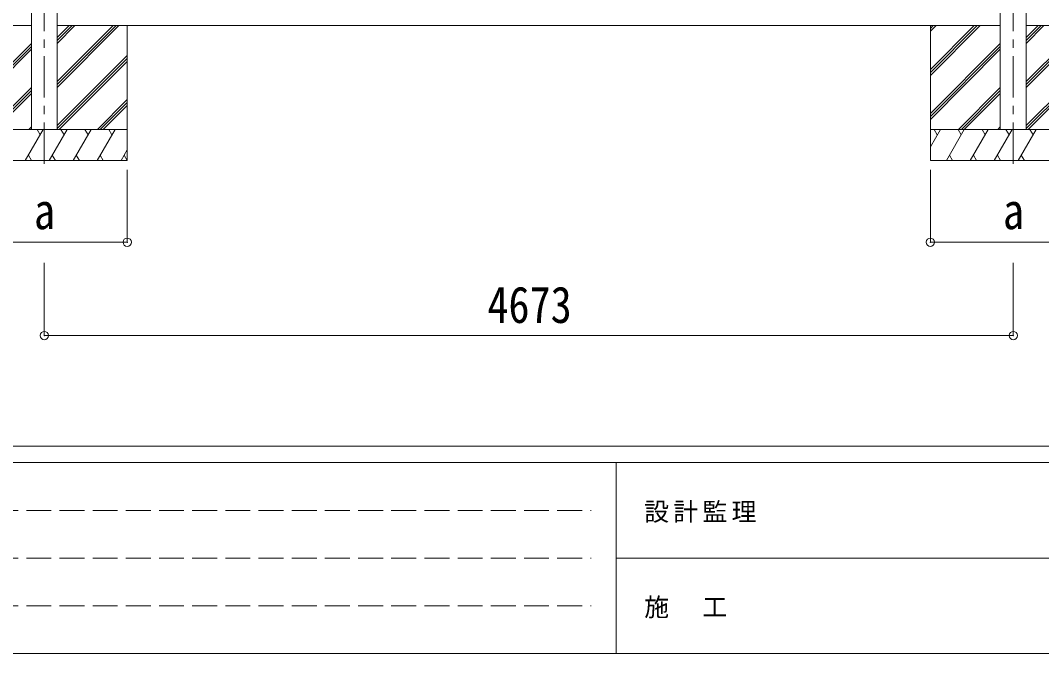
# Model space of a CAD drawing. Units: millimetres at full size, sheet at 1:40; details may follow other scales. Extents: x -11243 to 11243, y -7760 to 7760.
# Drawn here: x -7471 to -2547, y -7760 to -4709 of the extents above; entities that cross this region are included whole.
import ezdxf
from ezdxf.enums import TextEntityAlignment as Align

# ---------------------------------------------------------------- set-up
doc = ezdxf.new("R2010")
doc.units = ezdxf.units.MM
doc.header["$LTSCALE"] = 40
doc.header["$PDMODE"] = 32
doc.header["$PDSIZE"] = 40
doc.linetypes.add('CHAIN1', pattern=[8, 5, -1, 1, -1])
doc.linetypes.add('DASHED3', pattern=[4, 3, -1])
for name, color, linetype, lineweight in [('0-3_ELV2', 7, 'Continuous', 9), ('0-6_OTH_LINE', 6, 'Continuous', 9), ('F-0_240', 7, 'Continuous', 9)]:
    doc.layers.add(name, color=color, linetype=linetype, lineweight=lineweight)
doc.styles.add('ＭＳ ゴシック', font='')
doc.styles.get('ＭＳ ゴシック').set_extended_font_data('MS Gothic')

msp = doc.modelspace()

# ---------------------------------------------------------------- linework, layer by layer
at = {"layer": '0-3_ELV2', "color": 4}
for p, q in [((-7418.77, -1934.25), (-7418.77, -5234.25)), ((-7293.77, -5234.25), (-7293.77, -1934.25)), ((-2745.77, -5234.25), (-2745.77, -1934.25)), ((-2620.77, -1934.25), (-2620.77, -5234.25))]:
    msp.add_line(p, q, dxfattribs=at)
at = {"layer": '0-3_ELV2', "color": 5, "linetype": 'CHAIN1'}
for p, q in [((-2683.27, -5400.78), (-2683.27, -1965.22)), ((-7356.27, -5400.78), (-7356.27, -2043.69))]:
    msp.add_line(p, q, dxfattribs=at)
at = {"layer": '0-3_ELV2'}
for p, q in [((-7418.77, -4734.25), (-8779.87, -4734.25)), ((-2745.77, -4734.25), (-7293.77, -4734.25)), ((-7293.77, -5031.77), (-6996.25, -4734.25)), ((-7293.77, -5003.48), (-7024.54, -4734.25)), ((-7293.77, -5017.62), (-7010.39, -4734.25)), ((-7293.77, -4819.64), (-7208.39, -4734.25)), ((-7293.77, -4805.49), (-7222.53, -4734.25)), ((-7293.77, -4791.35), (-7236.67, -4734.25)), ((-6956.27, -4734.25), (-6956.27, -5384.25)), ((-3083.27, -4734.25), (-3083.27, -5384.25)), ((-3083.27, -4945.48), (-2872.04, -4734.25)), ((-3083.27, -4959.62), (-2857.89, -4734.25)), ((-3083.27, -4973.77), (-2843.75, -4734.25)), ((-3083.27, -4761.64), (-3055.89, -4734.25)), ((-3083.27, -4747.49), (-3070.03, -4734.25)), ((-2103.33, -4734.25), (-2620.77, -4734.25)), ((-2620.77, -5031.77), (-2323.25, -4734.25)), ((-2620.77, -5003.48), (-2351.54, -4734.25)), ((-2620.77, -5017.62), (-2337.39, -4734.25)), ((-2620.77, -4819.64), (-2535.39, -4734.25)), ((-2620.77, -4805.49), (-2549.53, -4734.25)), ((-2620.77, -4791.35), (-2563.67, -4734.25)), ((-7756.27, -5157.61), (-7418.77, -4820.12)), ((-3083.27, -5157.61), (-2745.77, -4820.12)), ((-7756.27, -5171.76), (-7418.77, -4834.26)), ((-7756.27, -5185.9), (-7418.77, -4848.4)), ((-3083.27, -5171.76), (-2745.77, -4834.26)), ((-3083.27, -5185.9), (-2745.77, -4848.4)), ((-7293.77, -5215.61), (-6956.27, -4878.12)), ((-7293.77, -5229.76), (-6956.27, -4892.26)), ((-7284.12, -5234.25), (-6956.27, -4906.4)), ((-2620.77, -5215.61), (-2283.27, -4878.12)), ((-2620.77, -5229.76), (-2283.27, -4892.26)), ((-2611.12, -5234.25), (-2283.27, -4906.4)), ((-7620.78, -5234.25), (-7418.77, -5032.25)), ((-7606.63, -5234.25), (-7418.77, -5046.39)), ((-7592.49, -5234.25), (-7418.77, -5060.53)), ((-2947.78, -5234.25), (-2745.77, -5032.25)), ((-2933.63, -5234.25), (-2745.77, -5046.39)), ((-2919.49, -5234.25), (-2745.77, -5060.53)), ((-7100.28, -5234.25), (-6956.27, -5090.25)), ((-7086.13, -5234.25), (-6956.27, -5104.39)), ((-7071.99, -5234.25), (-6956.27, -5118.53)), ((-6956.27, -5234.25), (-7756.27, -5234.25)), ((-7448.06, -5384.25), (-7361.46, -5234.25)), ((-7430.36, -5234.25), (-7418.77, -5222.66)), ((-7376.46, -5260.24), (-7391.46, -5234.25)), ((-7332.59, -5384.25), (-7245.99, -5234.25)), ((-7260.99, -5260.24), (-7275.99, -5234.25)), ((-7217.12, -5384.25), (-7130.52, -5234.25)), ((-7160.52, -5234.25), (-7145.52, -5260.24)), ((-7101.65, -5384.25), (-7015.05, -5234.25)), ((-7030.05, -5260.24), (-7045.05, -5234.25)), ((-2283.27, -5234.25), (-3083.27, -5234.25)), ((-3083.27, -5318.09), (-3034.87, -5234.25)), ((-3049.87, -5260.24), (-3064.87, -5234.25)), ((-3006, -5384.25), (-2919.4, -5234.25)), ((-2934.4, -5260.24), (-2949.4, -5234.25)), ((-2890.53, -5384.25), (-2803.93, -5234.25)), ((-2818.93, -5260.24), (-2833.93, -5234.25)), ((-2775.06, -5384.25), (-2688.46, -5234.25)), ((-2757.36, -5234.25), (-2745.77, -5222.66)), ((-2703.46, -5260.24), (-2718.46, -5234.25)), ((-2659.59, -5384.25), (-2572.99, -5234.25)), ((-2587.99, -5260.24), (-2602.99, -5234.25)), ((-7433.06, -5358.27), (-7418.06, -5384.25)), ((-7317.59, -5358.28), (-7302.59, -5384.25)), ((-7202.12, -5358.28), (-7187.12, -5384.25)), ((-7086.65, -5358.28), (-7071.65, -5384.25)), ((-6986.18, -5384.25), (-6956.27, -5332.44)), ((-6971.18, -5358.28), (-6956.27, -5384.11)), ((-2991, -5358.28), (-2976, -5384.25)), ((-2875.53, -5358.27), (-2860.53, -5384.25)), ((-2760.06, -5358.27), (-2745.06, -5384.25)), ((-2644.59, -5358.28), (-2629.59, -5384.25)), ((-7756.27, -5384.25), (-6956.27, -5384.25)), ((-3083.27, -5384.25), (-2283.27, -5384.25))]:
    msp.add_line(p, q, dxfattribs=at)
at = {"layer": '0-3_ELV2', "color": 6}
for p, q in [((-6956.27, -5777.79), (-6956.27, -5428.79)), ((-3083.27, -5777.79), (-3083.27, -5428.79)), ((-7756.27, -5777.79), (-6956.27, -5777.79)), ((-2283.27, -5777.79), (-3083.27, -5777.79)), ((-7356.27, -6227.79), (-7356.27, -5877.79)), ((-2683.27, -6227.79), (-2683.27, -5877.79))]:
    msp.add_line(p, q, dxfattribs=at)
for p in [(-6956.27, -5777.79), (-3083.27, -5777.79), (-7356.27, -6227.79), (-2683.27, -6227.79)]:
    msp.add_point(p, dxfattribs=at)
at = {"layer": '0-6_OTH_LINE'}
msp.add_line((-7356.27, -6227.79), (-2683.27, -6227.79), dxfattribs=at)
at = {"layer": 'F-0_240', "color": 5}
for p, q in [((-11242.74, -6760), (10677.26, -6760)), ((-11242.74, -6840), (7121.58, -6840)), ((-4598.42, -6840), (-4598.42, -7760)), ((-4598.42, -7300), (3601.58, -7300)), ((-11242.74, -7760), (10677.26, -7760))]:
    msp.add_line(p, q, dxfattribs=at)
at = {"layer": 'F-0_240', "color": 4, "linetype": 'DASHED3'}
for p, q in [((-11122.75, -7070), (-4718.42, -7070)), ((-11122.75, -7300), (-4718.42, -7300)), ((-11122.75, -7530), (-4718.42, -7530))]:
    msp.add_line(p, q, dxfattribs=at)

# ---------------------------------------------------------------- texts
at = {"layer": '0-3_ELV2', "style": 'ＭＳ ゴシック', "width": 0.85}
for s, p in [('a', (-7406.27, -5767.79)), ('a', (-2733.27, -5767.79)), ('4673', (-5219.77, -6219.79))]:
    msp.add_text(s, height=176, dxfattribs=at).set_placement(p, align=Align.BOTTOM_LEFT)
at = {"layer": 'F-0_240', "char_height": 87.98, "attachment_point": 7, "style": 'ＭＳ ゴシック'}
for s, insert in [('\\T1.17;設計監理', (-4463.32, -7130)), ('\\T1.17;施\u3000工', (-4463.32, -7590))]:
    msp.add_mtext(s, dxfattribs=dict(at, insert=insert))

doc.saveas('drawing.dxf')
